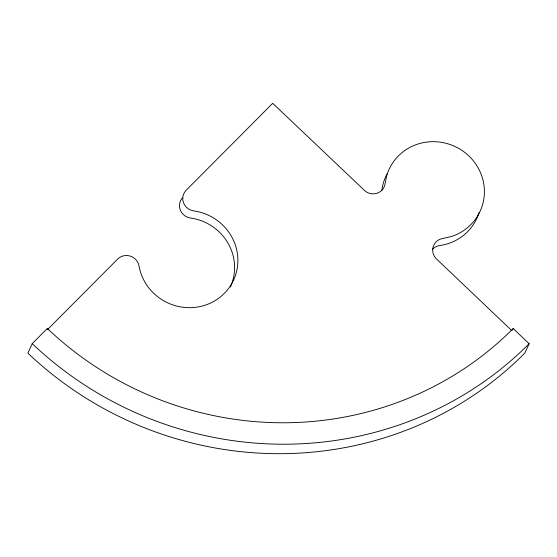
<?xml version="1.0" encoding="UTF-8"?>
<svg xmlns="http://www.w3.org/2000/svg" width="557" height="557" viewBox="0 0 557 557"><rect width="100%" height="100%" fill="white"/><g stroke="black" fill="none" stroke-linecap="round" stroke-linejoin="round"><path stroke-width="0.84" d="M32.229 343.641L27.85 353.117A353.716 341.016 24.8 0 0 524.771 353.18L529.15 343.704L513.192 328.533A331.603 319.697 24.8 0 1 47.324 328.477L32.229 343.641A353.716 341.016 24.8 0 0 529.15 343.704M512.461 330.113L513.192 328.533M47.456 329.619L117.694 259.04A12.526 12.08 24.8 0 1 130.345 256.109A12.526 12.08 24.8 0 1 139.013 265.926A50.109 48.313 24.8 0 0 191.824 307.631A50.109 48.313 24.8 0 0 237.881 261.358A50.109 48.313 24.8 0 0 193.766 210.908A12.526 12.08 24.8 0 1 183.49 202.72A12.526 12.08 24.8 0 1 186.142 190.278L272.707 103.31L365.517 191.392A12.526 12.08 24.8 0 0 384.79 185.161L386.774 175.469A50.109 48.313 24.8 0 1 468.709 155.807A50.109 48.313 24.8 0 1 451.407 236.523L440.956 238.918A12.526 12.08 24.8 0 0 435.741 258.232L511.465 330.301M182.299 197.979A12.526 12.08 24.8 0 0 180.357 210.212A12.526 12.08 24.8 0 0 190.487 218.017A50.109 48.313 24.8 0 1 230.361 287.043M432.357 249.445A12.526 12.08 24.8 0 1 439.724 245.553A50.109 48.313 24.8 0 0 478.978 212.795M381.844 190.529A50.109 48.313 24.8 0 1 386.997 174.042"/></g></svg>
